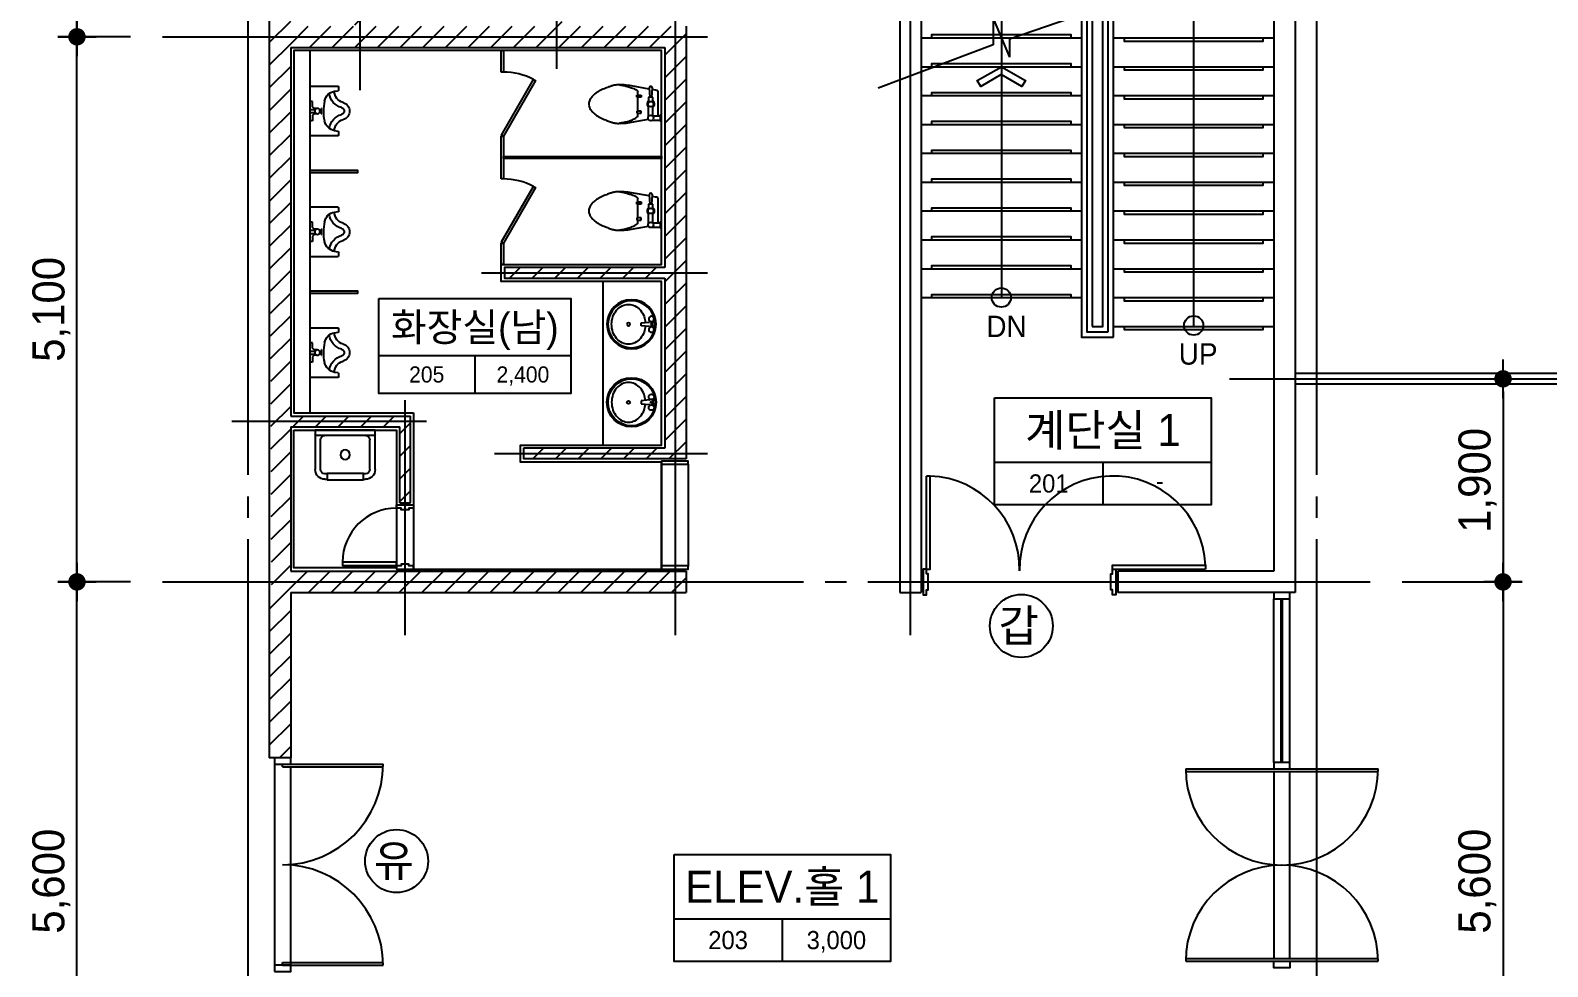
# Model space of a CAD drawing. Extents: x 14074245 to 14153635, y -1806033 to -1750552.
# Drawn here: x 14127504 to 14141702, y -1788129 to -1779369 of the extents above; entities that cross this region are included whole.
import ezdxf
from ezdxf.enums import TextEntityAlignment as Align

# ---------------------------------------------------------------- set-up
doc = ezdxf.new("R2010")
doc.units = 0
doc.header["$LTSCALE"] = 100
doc.header["$MEASUREMENT"] = 0
doc.header["$PDSIZE"] = -10
doc.linetypes.add('CEN', pattern=[66, 60, -2, 2, -2])
doc.layers.get('0').update_dxf_attribs({"linetype": 'CONTINUOUS'})
doc.layers.get('Defpoints').update_dxf_attribs({"linetype": 'CONTINUOUS'})
for name, color, linetype in [('0-내벽고정식', 7, 'CONTINUOUS'), ('8', 8, 'CONTINUOUS'), ('CEN', 1, 'CEN'), ('COL', 2, 'CONTINUOUS'), ('DIM', 7, 'CONTINUOUS'), ('EQP', 1, 'CONTINUOUS'), ('FIN', 5, 'CONTINUOUS'), ('HAT', 5, 'CONTINUOUS'), ('IN', 6, 'CONTINUOUS'), ('K-TOILET', 11, 'CONTINUOUS'), ('ST', 3, 'CONTINUOUS'), ('SYM', 7, 'CONTINUOUS'), ('TEXT1', 7, 'CONTINUOUS'), ('TITLE', 3, 'CONTINUOUS'), ('TO', 6, 'CONTINUOUS'), ('WALL-1', 7, 'CONTINUOUS'), ('WALLBR', 3, 'CONTINUOUS'), ('WID', 4, 'CONTINUOUS'), ('WINE', 8, 'CONTINUOUS'), ('지시선', 7, 'CONTINUOUS')]:
    doc.layers.add(name, color=color, linetype=linetype)
doc.styles.add('HY울를도M', font='HYWULM.TTF')
doc.styles.add('굴림', font='H2HDRM.TTF')
doc.dimstyles.new('DIM50', dxfattribs={"dimscale": 50, "dimtxt": 3, "dimasz": 1.2, "dimexe": 1, "dimexo": 1, "dimgap": 0.6, "dimtad": 1, "dimdec": 4, "dimzin": 0, "dimdsep": 46, "dimlunit": 6, "dimtxsty": '굴림', "dimblk": 'DOTT', "dimcen": 0.09, "dimadec": 0, "dimazin": 0, "dimtfac": 1, "dimtdec": 4, "dimtofl": 0, "dimtmove": 2, "dimatfit": 2, "dimldrblk": 'DOTT', "dimfxl": 1, "dimtolj": 1, "dimtzin": 0, "dimarcsym": 0})
pattern_1 = [(45, (1315193.02, -3034316.96), (-106.0660172, 106.0660172), [])]

# ---------------------------------------------------------------- blocks, each defined once
blk = doc.blocks.new('DOTT')
for p, q in [((0, 1.5), (0, -1.5)), ((-1.5, 0), (1.5, 0))]:
    blk.add_line(p, q)
at = {"color": 6, "const_width": 0.68}
blk.add_lwpolyline([(-0.34, 0, 1), (0.34, 0, 1)], format="xyb", close=True, dxfattribs=at)
blk = doc.blocks.new('*D50')
at = {"layer": 'Defpoints', "color": 0, "lineweight": -3}
for p in [(14127940, -1784529), (14128740, -1784529), (14128740, -1790129)]:
    blk.add_point(p, dxfattribs=at)
at = {"layer": 'DIM', "color": 7, "lineweight": -2}
for p, q in [((14128440, -1784529), (14127840, -1784529)), ((14127940, -1790009), (14127940, -1784649)), ((14128440, -1790129), (14127840, -1790129))]:
    blk.add_line(p, q, dxfattribs=at)
at = {"layer": 'DIM', "color": 7, "lineweight": -2, "xscale": 120, "yscale": 120, "zscale": 120}
for p, rotation in [((14127940, -1784529), 90), ((14127940, -1790129), 270)]:
    blk.add_blockref('DOTT', p, dxfattribs=dict(at, rotation=rotation))
at = {"layer": 'DIM', "color": 3, "insert": (14127700, -1787329), "char_height": 300, "attachment_point": 5, "rotation": 90, "style": '굴림'}
blk.add_mtext('\\A1;5,600', dxfattribs=at)
blk = doc.blocks.new('*D51')
at = {"layer": 'Defpoints', "color": 0, "lineweight": -3}
for p in [(14127940, -1779429), (14128740, -1779429), (14128740, -1784529)]:
    blk.add_point(p, dxfattribs=at)
at = {"layer": 'DIM', "color": 7, "lineweight": -2}
for p, q in [((14128440, -1779429), (14127840, -1779429)), ((14127940, -1784409), (14127940, -1779549)), ((14128440, -1784529), (14127840, -1784529))]:
    blk.add_line(p, q, dxfattribs=at)
at = {"layer": 'DIM', "color": 7, "lineweight": -2, "xscale": 120, "yscale": 120, "zscale": 120}
for p, rotation in [((14127940, -1779429), 90), ((14127940, -1784529), 270)]:
    blk.add_blockref('DOTT', p, dxfattribs=dict(at, rotation=rotation))
at = {"layer": 'DIM', "color": 3, "insert": (14127701, -1781979), "char_height": 300, "attachment_point": 5, "rotation": 90, "style": '굴림'}
blk.add_mtext('\\A1;5,100', dxfattribs=at)
blk = doc.blocks.new('*D52')
at = {"layer": 'Defpoints', "color": 0, "lineweight": -3}
for p in [(14127940, -1775129), (14128740, -1775129), (14128740, -1779429)]:
    blk.add_point(p, dxfattribs=at)
at = {"layer": 'DIM', "color": 7, "lineweight": -2}
for p, q in [((14128440, -1775129), (14127840, -1775129)), ((14127940, -1779309), (14127940, -1775249)), ((14128440, -1779429), (14127840, -1779429))]:
    blk.add_line(p, q, dxfattribs=at)
at = {"layer": 'DIM', "color": 7, "lineweight": -2, "xscale": 120, "yscale": 120, "zscale": 120}
for p, rotation in [((14127940, -1775129), 90), ((14127940, -1779429), 270)]:
    blk.add_blockref('DOTT', p, dxfattribs=dict(at, rotation=rotation))
at = {"layer": 'DIM', "color": 3, "insert": (14127700, -1777279), "char_height": 300, "attachment_point": 5, "rotation": 90, "style": '굴림'}
blk.add_mtext('\\A1;4,300', dxfattribs=at)
blk = doc.blocks.new('TT1')
at = {"layer": 'TEXT1'}
for p, q in [((-1013, -600), (1013, -600)), ((0, -600), (0, -1000))]:
    blk.add_line(p, q, dxfattribs=at)
blk.add_lwpolyline([(-1013, 0), (1013, 0), (1013, -1000), (-1013, -1000)], close=True, dxfattribs=at)
blk = doc.blocks.new('A$C6C934309')
at = {"layer": 'ST'}
for p, q in [((271.5, 860.5), (0, 1579.2)), ((436.3, 860.5), (193.1, 760.5)), ((436.3, 860.5), (271.5, 860.5)), ((305.9, 760.5), (193.1, 760.5)), ((567.6, 0), (305.9, 760.5))]:
    blk.add_line(p, q, dxfattribs=at)
blk = doc.blocks.new('*D177')
at = {"layer": 'Defpoints', "color": 0, "lineweight": -3}
for p in [(14140040, -1784529), (14140040, -1790129), (14141284, -1790129)]:
    blk.add_point(p, dxfattribs=at)
at = {"layer": 'DIM', "color": 7, "lineweight": -2}
for p, q in [((14140340, -1784529), (14141384, -1784529)), ((14141284, -1784649), (14141284, -1790009)), ((14140340, -1790129), (14141384, -1790129))]:
    blk.add_line(p, q, dxfattribs=at)
at = {"layer": 'DIM', "color": 7, "lineweight": -2, "xscale": 120, "yscale": 120, "zscale": 120}
for p, rotation in [((14141284, -1784529), 90), ((14141284, -1790129), 270)]:
    blk.add_blockref('DOTT', p, dxfattribs=dict(at, rotation=rotation))
at = {"layer": 'DIM', "color": 3, "insert": (14141044, -1787329), "char_height": 300, "attachment_point": 5, "rotation": 90, "style": '굴림'}
blk.add_mtext('\\A1;5,600', dxfattribs=at)
blk = doc.blocks.new('2URIN01')
at = {"color": 0}
for p, q in [((-230, -265), (-230, 0)), ((-230, 0), (230, 0)), ((-90, -25), (-90, 0)), ((-15, 0), (-15, -50)), ((15, 0), (15, -50)), ((90, -25), (90, 0)), ((230, 0), (230, -265)), ((-40, -25), (-90, -25)), ((-25, -40), (-40, -25)), ((-25, -65), (-25, -40)), ((-25, -110), (-25, -105)), ((-25, -105), (25, -105)), ((25, -110), (-25, -110)), ((-10, -95), (-10, -105)), ((10, -95), (10, -105)), ((25, -40), (40, -25)), ((25, -65), (25, -40)), ((25, -105), (25, -110)), ((40, -25), (90, -25)), ((-195, -270), (-225, -270)), ((-185, -230), (-190, -265)), ((190, -265), (185, -230)), ((225, -270), (195, -270))]:
    blk.add_line(p, q, dxfattribs=at)
blk.add_circle((0, -70), 25, dxfattribs=at)
for centre, radius, start, end in [((-78, -245), 108, 98.077, 171.8699), ((40, -1080), 951, 92.4153, 98.077), ((15, -482), 352, 77.0924, 92.4153), ((66, -257), 122, 12.9607, 77.0924), ((-225, -265), 5, 180, 270), ((-195, -265), 5, 270, 0), ((-185, -339), 109, 15.3921, 90), ((-185, -339), 159, 15.3921, 82.7797), ((185, -339), 159, 98.3981, 164.6079), ((185, -339), 109, 90, 164.6079), ((196, -264), 5.89, 188.1301, 261.8699), ((225, -265), 5, 270, 0), ((0, -288), 83, 195.3921, 344.6079), ((0, -288), 33, 195.3921, 344.6079)]:
    blk.add_arc(centre, radius, start, end, dxfattribs=at)
blk = doc.blocks.new('2LAVA01', base_point=(376, 233))
at = {"color": 0}
for p, q in [((346, 203), (405, 203)), ((346, 175), (349, 175)), ((354, 170), (362, 94)), ((390, 94), (397, 170)), ((402, 175), (405, 175)), ((362, 94), (390, 94))]:
    blk.add_line(p, q, dxfattribs=at)
blk.add_lwpolyline([(358, 132, 0.064435), (303, 121, 0.091719), (244, 87, 0.103599), (203, 34, 0.113912), (190, -25, 0.113912), (203, -84, 0.103599), (244, -137, 0.091719), (303, -171, 0.084785), (376, -183, 0.084785), (448, -171, 0.091719), (507, -137, 0.103599), (548, -84, 0.113912), (562, -25, 0.113912), (548, 34, 0.103599), (507, 87, 0.091719), (448, 121, 0.064435), (393, 132, 0.084785)], format="xyb", dxfattribs=at)
for centre, radius in [((376, 3), 230), ((376, 3), 220), ((326, 189), 25), ((376, 189), 8), ((426, 189), 25), ((376, -25), 15)]:
    blk.add_circle(centre, radius, dxfattribs=at)
for centre, start, end in [((349, 170), 5.3909, 90), ((402, 170), 90, 174.6091)]:
    blk.add_arc(centre, 5, start, end, dxfattribs=at)
blk = doc.blocks.new('LA-013')
at = {"layer": 'K-TOILET', "color": 11, "linetype": 'Continuous'}
for p, q in [((-280, 0), (280, 0)), ((-280, -370), (-280, 0)), ((280, 0), (280, -370)), ((-270, -50), (270, -50)), ((-230, -370), (-230, -90)), ((230, -370), (230, -90)), ((-190, -410), (-170, -410)), ((-170, -460), (-170, -405)), ((-170, -405), (170, -405)), ((170, -405), (170, -460)), ((170, -410), (190, -410)), ((-170, -460), (-190, -460)), ((-170, -465), (-170, -460)), ((170, -465), (-170, -465)), ((170, -460), (170, -465)), ((190, -460), (170, -460))]:
    blk.add_line(p, q, dxfattribs=at)
blk.add_circle((0, -230), 45, dxfattribs=at)
for centre, radius, start, end in [((-270, -40), 10, 180, 270), ((-190, -90), 40, 90, 180), ((190, -90), 40, 0, 90), ((270, -40), 10, 270, 0), ((-190, -370), 90, 180, 270), ((-190, -370), 40, 180, 270), ((190, -370), 40, 270, 0), ((190, -370), 90, 270, 0)]:
    blk.add_arc(centre, radius, start, end, dxfattribs=at)
blk = doc.blocks.new('001')
at = {"layer": 'EQP'}
for p, q in [((0, 165), (10, 160)), ((10, 160), (10, 100)), ((85, 150), (10, 150)), ((280, 170), (122, 142)), ((10, 100), (0, 95)), ((85, 110), (10, 110)), ((80, 115), (80, 15)), ((120, 115), (120, 15)), ((190, 85), (190, 65)), ((230, 85), (190, 85)), ((190, 65), (230, 65)), ((220, 115), (220, 85)), ((220, 65), (220, 0)), ((220, 0), (220, -65)), ((230, 65), (230, 85)), ((80, -15), (80, -65)), ((80, -65), (120, -65)), ((120, -65), (120, -15)), ((190, -85), (190, -65)), ((190, -65), (230, -65)), ((230, -85), (190, -85)), ((220, -85), (220, -115)), ((230, -65), (230, -85))]:
    blk.add_line(p, q, dxfattribs=at)
for points in [[(31, 110, 0.018932), (30, 75), (30, 0), (30, -75, 0.024922), (32, -121, 0.25497), (35, -125, 0.056948), (39, -127, 0.016043), (55, -130), (86, -136)], [(90, -65), (85, -150, 1.060552), (115, -150), (110, -65)], [(114, -141), (280, -170, 0.022182), (348, -179, 0.0294), (400, -180, 0.029565), (436, -177, 0.035314), (465, -170, 0.006976), (477, -166, 0.004694), (495, -160, 0.019426), (536, -144, 0.015468), (585, -120, 0.040875), (615, -101, 0.036447), (645, -75, 0.04843), (665, -50, 0.068612), (675, -30, 0.037226), (679, -14, 0.041311), (680, 0, 0.041311)]]:
    blk.add_lwpolyline(points, format="xyb", dxfattribs=at)
for centre in [(100, 130), (100, 0)]:
    blk.add_circle(centre, 25, dxfattribs=at)
for centre, radius, start, end in [((397, -129), 303, 112.8053, 116.5651), ((412, -593), 775, 94.7636, 99.8466), ((371, -66), 234, 105.9454, 112.8053), ((471, -417), 599, 101.6565, 105.9454), ((385, -261), 441, 88.0277, 94.7636), ((418, -160), 337, 94.3987, 101.6565), ((390, -123), 304, 81.2538, 88.0277), ((403, -34), 213, 73.1639, 81.2538), ((333, -266), 456, 71.5651, 73.1639), ((159, -789), 1007, 70.4892, 71.5651), ((307, -370), 562, 66.0375, 70.4892), ((175, -667), 887, 62.4927, 66.0375), ((100, 0), 35, 124.8499, 235.1501), ((100, 0), 35, 304.8499, 55.1501), ((224, 115), 3.54, 126.8699, 180), ((326, -22), 174, 119.5675, 126.8699), ((474, -283), 475, 116.5651, 119.5675), ((485, -73), 217, 53.1301, 62.4927), ((451, -117), 273, 44.7808, 53.1301), ((528, -41), 165, 33.6901, 44.7808), ((596, 4), 82.6, 17.9901, 33.6901), ((572, -3), 108, 9.4623, 17.9901), ((592, 0), 87.7, 0, 9.4623), ((232, -115), 12.3, 180, 225), ((262, -85), 54.8, 225, 245.9278), ((359, 131), 291, 245.9278, 249.444), ((454, 386), 564, 249.444, 251.9714), ((609, 862), 1064, 251.9714, 254.0546), ((544, 635), 828, 254.0546, 256.4166), ((407, 67), 244, 256.4166, 265.6013)]:
    blk.add_arc(centre, radius, start, end, dxfattribs=at)
blk = doc.blocks.new('*D194')
at = {"layer": 'Defpoints', "color": 0, "lineweight": -3}
for p in [(14140040, -1782629), (14140040, -1784529), (14141284, -1784529)]:
    blk.add_point(p, dxfattribs=at)
at = {"layer": 'DIM', "color": 7, "lineweight": -2}
for p, q in [((14140340, -1782629), (14141384, -1782629)), ((14141284, -1782749), (14141284, -1784409)), ((14140340, -1784529), (14141384, -1784529))]:
    blk.add_line(p, q, dxfattribs=at)
at = {"layer": 'DIM', "color": 7, "lineweight": -2, "xscale": 120, "yscale": 120, "zscale": 120}
for p, rotation in [((14141284, -1782629), 90), ((14141284, -1784529), 270)]:
    blk.add_blockref('DOTT', p, dxfattribs=dict(at, rotation=rotation))
at = {"layer": 'DIM', "color": 3, "insert": (14141045, -1783579), "char_height": 300, "attachment_point": 5, "rotation": 90, "style": '굴림'}
blk.add_mtext('\\A1;1,900', dxfattribs=at)

msp = doc.modelspace()

# ---------------------------------------------------------------- hatches: boundary and pattern name
at = {"layer": 'HAT', "lineweight": -3, "ltscale": 200}
h = msp.add_hatch(dxfattribs=at)
h.set_pattern_fill('_USER,N', color=256, scale=150, angle=45, style=0, pattern_type=0)
h.set_pattern_definition(pattern_1)
h.paths.add_polyline_path([(14132119.53432, -1783378.57588), (14133639.53432, -1783378.57588), (14133639.53432, -1779328.57588), (14132479.53432, -1779328.57588), (14132479.53432, -1778148.57588), (14132379.53432, -1778148.57588), (14132379.53432, -1779328.57588), (14130639.53432, -1779328.57588), (14130639.53432, -1778128.57588), (14130539.53432, -1778128.57588), (14130539.53432, -1779328.57588), (14129939.53432, -1779328.57588), (14129939.53432, -1779528.57588), (14133439.53432, -1779528.57588), (14133439.53432, -1781588.57588), (14131939.53432, -1781588.57588), (14131939.53432, -1781688.57588), (14133439.53432, -1781688.57588), (14133439.53432, -1783278.57588), (14132119.53432, -1783278.57588)])
h = msp.add_hatch(dxfattribs=at)
h.set_pattern_fill('_USER,N', color=256, scale=150, angle=45, style=0, pattern_type=0)
h.set_pattern_definition(pattern_1)
h.paths.add_polyline_path([(14129739.53432, -1779028.57588), (14129939.53432, -1779028.57588), (14129939.53432, -1782978.57588), (14131059.53432, -1782978.57588), (14131059.53432, -1783788.57588), (14130959.53432, -1783788.57588), (14130959.53432, -1783078.57588), (14129939.53432, -1783078.57588), (14129939.53432, -1784428.57588), (14133639.53432, -1784428.57588), (14133639.53432, -1784628.57588), (14129939.53432, -1784628.57588), (14129760.02394, -1784627.95868)])
h = msp.add_hatch(dxfattribs=at)
h.set_pattern_fill('_USER,N', color=256, scale=150, angle=45, style=0, pattern_type=0)
h.set_pattern_definition(pattern_1)
h.paths.add_polyline_path([(14129739.53432, -1786175.44544), (14129939.53432, -1786175.44544), (14129939.53432, -1784628.57588), (14129739.53432, -1784628.57588)])

# ---------------------------------------------------------------- linework, layer by layer
at = {"layer": '0-내벽고정식', "color": 6}
for p, q in [((14149289.53432, -1782578.57588), (14139339.53432, -1782578.57588)), ((14149289.53432, -1782678.57588), (14139339.53432, -1782678.57588))]:
    msp.add_line(p, q, dxfattribs=at)
at = {"layer": '8', "ltscale": 3}
for p, q in [((14133409.53432, -1783438.57588), (14133409.53432, -1784378.57588)), ((14133659.53432, -1783438.57588), (14133659.53432, -1784378.57588)), ((14133659.6909, -1783428.57588), (14133659.6909, -1784383.57588))]:
    msp.add_line(p, q, dxfattribs=at)
at = {"layer": 'CEN', "linetype": 'CEN'}
for p, q in [((14129539.53432, -1757728.57588), (14129539.53432, -1797628.57588)), ((14133539.53432, -1785028.57588), (14133539.53432, -1757728.57588)), ((14139539.53432, -1757728.57588), (14139539.53432, -1797628.57588)), ((14130589.53432, -1779928.57588), (14130589.53432, -1774128.57588)), ((14135739.53432, -1785028.57588), (14135739.53432, -1774128.57588)), ((14132429.53432, -1779728.57588), (14132429.53432, -1778018.57588)), ((14128739.53432, -1779428.57588), (14133839.6909, -1779428.57588)), ((14131725.40317, -1781638.57588), (14133839.53432, -1781638.57588)), ((14138725.30887, -1782628.57588), (14151139.53432, -1782628.57588)), ((14131009.53432, -1785028.57588), (14131009.53432, -1782828.57588)), ((14131209.53432, -1783028.57588), (14129389.53432, -1783028.57588)), ((14131847.27835, -1783328.57588), (14133839.53432, -1783328.57588)), ((14128739.53432, -1784528.57588), (14140039.53432, -1784528.57588))]:
    msp.add_line(p, q, dxfattribs=at)
at = {"layer": 'COL'}
for p, q in [((14139339.53432, -1775528.57588), (14139339.53432, -1784628.57588)), ((14135639.53432, -1776928.57588), (14135639.53432, -1784628.57588)), ((14135839.53432, -1777128.57588), (14135839.53432, -1784628.57588)), ((14139139.53432, -1777128.57588), (14139139.53432, -1784428.57588)), ((14139139.53432, -1784428.57588), (14137679.53432, -1784428.57588)), ((14135639.53432, -1784628.57588), (14135839.53432, -1784628.57588)), ((14139339.53432, -1784628.57588), (14137679.53432, -1784628.57588))]:
    msp.add_line(p, q, dxfattribs=at)
msp.add_lwpolyline([(14137679.53432, -1784428.57588), (14137679.53432, -1784628.57588)], dxfattribs=at)
at = {"layer": 'FIN'}
msp.add_lwpolyline([(14131089.53432, -1782948.57588), (14131089.53432, -1784408.57588), (14133409.53432, -1784408.57588), (14133409.53432, -1783408.57588), (14132089.53432, -1783408.57588), (14132089.53432, -1783248.57588), (14133409.53432, -1783248.57588), (14133409.53432, -1781718.57588), (14131909.53432, -1781718.57588), (14131909.53432, -1781558.57588), (14133409.53432, -1781558.57588), (14133409.53432, -1779558.57588), (14129969.53432, -1779558.57588), (14129969.53432, -1782948.57588), (14131089.53432, -1782948.57588)], dxfattribs=at)
msp.add_lwpolyline([(14129969.53432, -1783108.57588), (14130929.53432, -1783108.57588), (14130929.53432, -1784398.57588), (14129969.53432, -1784398.57588)], close=True, dxfattribs=at)
at = {"layer": 'ST', "color": 4}
for p, q in [((14135839.53432, -1779438.57588), (14137339.53432, -1779438.57588)), ((14137639.53432, -1779438.57588), (14139139.53432, -1779438.57588)), ((14135839.53432, -1779708.57588), (14137339.53432, -1779708.57588)), ((14137639.53432, -1779708.57588), (14139139.53432, -1779708.57588)), ((14135839.53432, -1779978.57588), (14137339.53432, -1779978.57588)), ((14137639.53432, -1779978.57588), (14139139.53432, -1779978.57588)), ((14135839.53432, -1780248.57588), (14137339.53432, -1780248.57588)), ((14137639.53432, -1780248.57588), (14139139.53432, -1780248.57588)), ((14135839.53432, -1780518.57588), (14137339.53432, -1780518.57588)), ((14137639.53432, -1780518.57588), (14139139.53432, -1780518.57588)), ((14135839.53432, -1780788.57588), (14137339.53432, -1780788.57588)), ((14137639.53432, -1780788.57588), (14139139.53432, -1780788.57588)), ((14135839.53432, -1781058.57588), (14137339.53432, -1781058.57588)), ((14137639.53432, -1781058.57588), (14139139.53432, -1781058.57588)), ((14135839.53432, -1781328.57588), (14137339.53432, -1781328.57588)), ((14137639.53432, -1781328.57588), (14139139.53432, -1781328.57588)), ((14135839.53432, -1781598.57588), (14137339.53432, -1781598.57588)), ((14137639.53432, -1781598.57588), (14139139.53432, -1781598.57588)), ((14135839.53432, -1781868.57588), (14137339.53432, -1781868.57588)), ((14137639.53432, -1781868.57588), (14139139.53432, -1781868.57588)), ((14137639.53432, -1782138.57588), (14139139.53432, -1782138.57588))]:
    msp.add_line(p, q, dxfattribs=at)
for points in [[(14137639.53432, -1782238.57588), (14137639.53432, -1778528.57588), (14137339.53432, -1778528.57588), (14137339.53432, -1782238.57588), (14137639.53432, -1782238.57588)], [(14137589.53432, -1782188.57588), (14137589.53432, -1778578.57588), (14137389.53432, -1778578.57588), (14137389.53432, -1782188.57588), (14137589.53432, -1782188.57588)], [(14137439.53432, -1782138.57588), (14137539.53432, -1782138.57588), (14137539.53432, -1778628.57588), (14137439.53432, -1778628.57588), (14137439.53432, -1782138.57588)]]:
    msp.add_lwpolyline(points, dxfattribs=at)
at = {"layer": 'ST', "color": 8}
for points in [[(14135939.53432, -1779438.57588), (14135939.53432, -1779408.57588), (14137239.53432, -1779408.57588), (14137239.53432, -1779438.57588)], [(14137739.53432, -1779438.57588), (14137739.53432, -1779468.57588), (14139039.53432, -1779468.57588), (14139039.53432, -1779438.57588)], [(14135939.53432, -1779708.57588), (14135939.53432, -1779678.57588), (14137239.53432, -1779678.57588), (14137239.53432, -1779708.57588)], [(14137739.53432, -1779708.57588), (14137739.53432, -1779738.57588), (14139039.53432, -1779738.57588), (14139039.53432, -1779708.57588)], [(14135939.53432, -1779978.57588), (14135939.53432, -1779948.57588), (14137239.53432, -1779948.57588), (14137239.53432, -1779978.57588)], [(14137739.53432, -1779978.57588), (14137739.53432, -1780008.57588), (14139039.53432, -1780008.57588), (14139039.53432, -1779978.57588)], [(14135939.53432, -1780248.57588), (14135939.53432, -1780218.57588), (14137239.53432, -1780218.57588), (14137239.53432, -1780248.57588)], [(14137739.53432, -1780248.57588), (14137739.53432, -1780278.57588), (14139039.53432, -1780278.57588), (14139039.53432, -1780248.57588)], [(14135939.53432, -1780518.57588), (14135939.53432, -1780488.57588), (14137239.53432, -1780488.57588), (14137239.53432, -1780518.57588)], [(14137739.53432, -1780518.57588), (14137739.53432, -1780548.57588), (14139039.53432, -1780548.57588), (14139039.53432, -1780518.57588)], [(14135939.53432, -1780788.57588), (14135939.53432, -1780758.57588), (14137239.53432, -1780758.57588), (14137239.53432, -1780788.57588)], [(14137739.53432, -1780788.57588), (14137739.53432, -1780818.57588), (14139039.53432, -1780818.57588), (14139039.53432, -1780788.57588)], [(14135939.53432, -1781058.57588), (14135939.53432, -1781028.57588), (14137239.53432, -1781028.57588), (14137239.53432, -1781058.57588)], [(14137739.53432, -1781058.57588), (14137739.53432, -1781088.57588), (14139039.53432, -1781088.57588), (14139039.53432, -1781058.57588)], [(14135939.53432, -1781328.57588), (14135939.53432, -1781298.57588), (14137239.53432, -1781298.57588), (14137239.53432, -1781328.57588)], [(14137739.53432, -1781328.57588), (14137739.53432, -1781358.57588), (14139039.53432, -1781358.57588), (14139039.53432, -1781328.57588)], [(14135939.53432, -1781598.57588), (14135939.53432, -1781568.57588), (14137239.53432, -1781568.57588), (14137239.53432, -1781598.57588)], [(14137739.53432, -1781598.57588), (14137739.53432, -1781628.57588), (14139039.53432, -1781628.57588), (14139039.53432, -1781598.57588)], [(14135939.53432, -1781868.57588), (14135939.53432, -1781838.57588), (14137239.53432, -1781838.57588), (14137239.53432, -1781868.57588)], [(14137739.53432, -1781868.57588), (14137739.53432, -1781898.57588), (14139039.53432, -1781898.57588), (14139039.53432, -1781868.57588)], [(14137739.53432, -1782138.57588), (14137739.53432, -1782168.57588), (14139039.53432, -1782168.57588), (14139039.53432, -1782138.57588)]]:
    msp.add_lwpolyline(points, dxfattribs=at)
at = {"layer": 'SYM', "color": 4}
msp.add_lwpolyline([(14138389.53432, -1782138.57588), (14138389.53432, -1777878.57588), (14136589.53432, -1777878.57588), (14136589.53432, -1781868.57588)], dxfattribs=at)
msp.add_lwpolyline([(14136589.53432, -1779708.57588), (14136814.26791, -1779838.32588), (14136782.01791, -1779894.18452), (14136589.11075, -1779782.80952), (14136396.20359, -1779894.18452), (14136363.95359, -1779838.32588)], close=True, dxfattribs=at)
for centre in [(14136589.53432, -1781868.57588), (14138389.53432, -1782129.87093)]:
    msp.add_circle(centre, 90, dxfattribs=at)
at = {"layer": 'TO'}
msp.add_line((14130119.53432, -1779558.57588), (14130119.53432, -1782948.57588), dxfattribs=at)
for points in [[(14131909.53432, -1779758.57588), (14131909.53432, -1779558.57588), (14131929.53432, -1779558.57588), (14131929.53432, -1779758.57588)], [(14131909.53432, -1780758.57588), (14131909.53432, -1780358.57588), (14131929.53432, -1780358.57588), (14131929.53432, -1780758.57588)], [(14131929.53432, -1780568.57588), (14131929.53432, -1780548.57588), (14133409.53432, -1780548.57588), (14133409.53432, -1780568.57588)], [(14130119.53432, -1780698.57588), (14130569.53432, -1780698.57588), (14130569.53432, -1780678.57588), (14130119.53432, -1780678.57588)], [(14131909.53432, -1781558.57588), (14131909.53432, -1781358.57588), (14131929.53432, -1781358.57588), (14131929.53432, -1781558.57588)], [(14130119.53432, -1781828.57588), (14130569.53432, -1781828.57588), (14130569.53432, -1781808.57588), (14130119.53432, -1781808.57588)], [(14133409.53432, -1781718.57588), (14132859.53432, -1781718.57588), (14132859.53432, -1783248.57588), (14133409.53432, -1783248.57588)]]:
    msp.add_lwpolyline(points, close=True, dxfattribs=at)
for points in [[(14131929.53432, -1780358.57588), (14131912.21381, -1780348.57588), (14132212.21381, -1779828.96064), (14132229.53432, -1779838.96064), (14131929.53432, -1780358.57588)], [(14131929.53432, -1781358.57588), (14131912.21381, -1781348.57588), (14132212.21381, -1780828.96064), (14132229.53432, -1780838.96064), (14131929.53432, -1781358.57588)]]:
    msp.add_lwpolyline(points, dxfattribs=at)
for centre in [(14131928.84139, -1780364.20035), (14131928.84139, -1781364.20035)]:
    msp.add_arc(centre, 605.62487, 62.101874522, 89.934444577, dxfattribs=at)
at = {"layer": 'WALL-1', "color": 4}
msp.add_line((14130974.53432, -1784363.57588), (14130974.53432, -1784378.57588), dxfattribs=at)
at = {"layer": 'WALLBR'}
for p, q in [((14129739.53432, -1775528.57588), (14129739.53432, -1786175.44544)), ((14133639.53432, -1779328.57588), (14133639.53432, -1783378.57588)), ((14129939.53432, -1779528.57588), (14129939.53432, -1782978.57588)), ((14129939.53432, -1779528.57588), (14133439.53432, -1779528.57588)), ((14133439.53432, -1779528.57588), (14133439.53432, -1781588.57588)), ((14133439.53432, -1781688.57588), (14133439.53432, -1783278.57588)), ((14129939.53432, -1782978.57588), (14131059.53432, -1782978.57588)), ((14129939.53432, -1783078.57588), (14129939.53432, -1784428.57588)), ((14129939.53432, -1783078.57588), (14130959.53432, -1783078.57588)), ((14130959.53432, -1783788.57588), (14130959.53432, -1783078.57588)), ((14131059.53432, -1783788.57588), (14131059.53432, -1782978.57588)), ((14133439.53432, -1783278.57588), (14132119.53432, -1783278.57588)), ((14132119.53432, -1783278.57588), (14132119.53432, -1783378.57588)), ((14133639.53432, -1783378.57588), (14132119.53432, -1783378.57588)), ((14130959.53432, -1783788.57588), (14131059.53432, -1783788.57588)), ((14129939.53432, -1784428.57588), (14133639.53432, -1784428.57588)), ((14133639.53432, -1784428.57588), (14133639.53432, -1784628.57588)), ((14129939.53432, -1784628.57588), (14133639.53432, -1784628.57588)), ((14129939.53432, -1784628.57588), (14129939.53432, -1786175.44544)), ((14129939.53432, -1786175.44544), (14129739.53432, -1786175.44544))]:
    msp.add_line(p, q, dxfattribs=at)
msp.add_lwpolyline([(14133439.53432, -1781588.57588), (14131939.53432, -1781588.57588), (14131939.53432, -1781688.57588), (14133439.53432, -1781688.57588)], dxfattribs=at)
at = {"layer": 'WID'}
for p, q in [((14139139.53432, -1786218.57588), (14139139.53432, -1784688.57588)), ((14139208.53432, -1786218.57588), (14139208.53432, -1784688.57588)), ((14139220.53432, -1786218.57588), (14139220.53432, -1784688.57588)), ((14139289.53432, -1786218.57588), (14139289.53432, -1784688.57588)), ((14129864.53432, -1786235.44544), (14130804.53432, -1786235.44544)), ((14129864.53432, -1786260.44544), (14129864.53432, -1786235.44544)), ((14129864.53432, -1786260.44544), (14130804.18703, -1786260.44544)), ((14138314.53432, -1786278.57588), (14140114.53432, -1786278.57588)), ((14138314.88161, -1786303.57588), (14140114.18703, -1786303.57588)), ((14138314.53432, -1788078.57588), (14140114.53432, -1788078.57588)), ((14138314.88161, -1788053.57588), (14140114.18703, -1788053.57588)), ((14129864.53432, -1788090.44544), (14130772.53159, -1788090.44544)), ((14129864.53432, -1788115.44544), (14129864.53432, -1788090.44544)), ((14129864.53432, -1788090.44544), (14130804.18703, -1788090.44544)), ((14129864.53432, -1788115.44544), (14130804.53432, -1788115.44544))]:
    msp.add_line(p, q, dxfattribs=at)
for points in [[(14133409.6909, -1783428.57588), (14133659.6909, -1783428.57588), (14133659.6909, -1783398.57588), (14133409.6909, -1783398.57588)], [(14133409.53432, -1784408.57588), (14133659.53432, -1784408.57588), (14133659.53432, -1784378.57588), (14133409.53432, -1784378.57588)], [(14139139.53432, -1784688.57588), (14139289.53432, -1784688.57588), (14139289.53432, -1784628.57588), (14139139.53432, -1784628.57588)], [(14129789.53432, -1786235.44544), (14129939.53432, -1786235.44544), (14129939.53432, -1786175.44544), (14129789.53432, -1786175.44544)], [(14139139.53432, -1786278.57588), (14139289.53432, -1786278.57588), (14139289.53432, -1786218.57588), (14139139.53432, -1786218.57588)], [(14139139.53432, -1788078.57588), (14139289.53432, -1788078.57588), (14139289.53432, -1788138.57588), (14139139.53432, -1788138.57588)], [(14129789.53432, -1788175.44544), (14129939.53432, -1788175.44544), (14129939.53432, -1788115.44544), (14129789.53432, -1788115.44544)]]:
    msp.add_lwpolyline(points, close=True, dxfattribs=at)
for points in [[(14135889.53432, -1784408.57588), (14135924.53432, -1784408.57588), (14135924.53432, -1783538.57588), (14135889.53432, -1783538.57588)], [(14135889.53432, -1784408.57588), (14135889.53432, -1783538.57588)], [(14131089.53432, -1783808.57588), (14131089.53432, -1783808.57588), (14131089.53432, -1783838.57588), (14131044.53432, -1783838.57588), (14131044.53432, -1783853.57588), (14130974.53432, -1783853.57588), (14130974.53432, -1783838.57588), (14130929.53432, -1783838.57588), (14130929.53432, -1783808.57588), (14131089.53432, -1783808.57588)], [(14130929.53432, -1784378.57588), (14130929.53432, -1784343.57588), (14130424.53432, -1784343.57588), (14130424.53432, -1784378.57588)], [(14130929.53432, -1784378.57588), (14130424.53432, -1784378.57588)], [(14131089.53432, -1784408.57588), (14131089.53432, -1784408.57588), (14131089.53432, -1784378.57588), (14131044.53432, -1784378.57588), (14131044.53432, -1784363.57588), (14130974.53432, -1784363.57588), (14130974.53432, -1784378.57588), (14130929.53432, -1784378.57588), (14130929.53432, -1784408.57588), (14131089.53432, -1784408.57588)], [(14137629.53432, -1784408.57588), (14137629.53432, -1784373.57588), (14138499.82493, -1784373.57588), (14138499.82493, -1784408.57588)], [(14135859.53432, -1784438.57588), (14135859.53432, -1784648.57588), (14135889.53432, -1784648.57588), (14135889.53432, -1784603.57588), (14135904.53432, -1784603.57588), (14135904.53432, -1784453.57588), (14135889.53432, -1784453.57588), (14135889.53432, -1784408.57588), (14135859.53432, -1784408.57588), (14135859.53432, -1784438.57588)], [(14137659.53432, -1784438.57588), (14137659.53432, -1784648.57588), (14137629.53432, -1784648.57588), (14137629.53432, -1784603.57588), (14137614.53432, -1784603.57588), (14137614.53432, -1784453.57588), (14137629.53432, -1784453.57588), (14137629.53432, -1784408.57588), (14137659.53432, -1784408.57588), (14137659.53432, -1784438.57588)], [(14137629.53432, -1784408.57588), (14138499.82493, -1784408.57588)]]:
    msp.add_lwpolyline(points, dxfattribs=at)
for centre, radius, start, end in [((14135888.2916, -1784409.055), 871.23328, 358.89205271, 87.615846124), ((14137629.88142, -1784408.40227), 870.64034, 2.292493993, 181.057024689), ((14130929.53432, -1784343.57588), 505, 90, 180), ((14129864.53432, -1786235.44544), 940, 270, 0), ((14139214.53432, -1786278.57588), 900, 180, 0), ((14129864.53432, -1788115.44544), 940, 0, 90), ((14139214.53432, -1788078.57588), 900, 0, 180)]:
    msp.add_arc(centre, radius, start, end, dxfattribs=at)
at = {"layer": 'WINE', "lineweight": -3, "ltscale": 200}
for p, q in [((14129789.53432, -1786235.44544), (14129789.53432, -1788115.44544)), ((14129939.53432, -1788115.44544), (14129939.53432, -1786260.44544)), ((14139139.53432, -1786303.57588), (14139139.53432, -1788053.57588)), ((14139289.53432, -1788053.57588), (14139289.53432, -1786303.57588))]:
    msp.add_line(p, q, dxfattribs=at)
at = {"layer": '지시선'}
for centre in [(14136776.69715, -1784941.05964), (14130931.01808, -1787140.44544)]:
    msp.add_circle(centre, 294.48376, dxfattribs=at)

# ---------------------------------------------------------------- block references
at = {"color": 6, "xscale": -1}
for name, p, rotation in [('2URIN01', (14130119.53432, -1780123.57588), 90), ('2URIN01', (14130119.53432, -1781253.57588), 90), ('2LAVA01', (14133358.91221, -1782118.57588), 270), ('2URIN01', (14130119.53432, -1782383.57588), 90)]:
    msp.add_blockref(name, p, dxfattribs=dict(at, rotation=rotation))
at = {"color": 6, "rotation": 270}
msp.add_blockref('2LAVA01', (14133358.93359, -1782848.57588), dxfattribs=at)
at = {"color": 6, "xscale": -1}
msp.add_blockref('LA-013', (14130449.53432, -1783108.57588), dxfattribs=at)
at = {"layer": 'EQP', "rotation": 180}
for p in [(14133409.35527, -1780058.57588), (14133409.35527, -1781058.57588)]:
    msp.add_blockref('001', p, dxfattribs=at)
at = {"layer": 'IN', "linetype": 'ByBlock', "extrusion": (0, 0, -1), "xscale": -1.5, "yscale": 1.5, "zscale": -1.5, "rotation": 270}
msp.add_blockref('A$C6C934309', (-14137805.22386, -1779910.60491), dxfattribs=at)
at = {"layer": 'TEXT1', "xscale": 0.8880154229700565, "yscale": 0.8880154225043952, "zscale": 0.888015422577388}
msp.add_blockref('TT1', (14131662.58158, -1781877.61798), dxfattribs=at)
at = {"layer": 'TEXT1'}
for p in [(14137539.90736, -1782807.96787), (14134539.53432, -1787080.07565)]:
    msp.add_blockref('TT1', p, dxfattribs=at)

# ---------------------------------------------------------------- texts
at = {"layer": 'TEXT1', "style": 'HY울를도M'}
for s, height, p in [('화장실(남)', 266.404627, (14131662.58158, -1782277.92651)), ('계단실 1', 300, (14137539.90736, -1783258.75795)), ('ELEV.홀 1', 300, (14134539.53432, -1787530.86573))]:
    msp.add_text(s, height=height, dxfattribs=at).set_placement(p, align=Align.CENTER)
at = {"layer": 'TEXT1', "color": 2, "style": 'HY울를도M'}
for s, height, p in [('205', 150.962622, (14131212.58158, -1782587.95927)), ('201', 170, (14137033.1594, -1783607.88787)), ('203', 170, (14134032.78636, -1787879.99565))]:
    msp.add_text(s, height=height, dxfattribs=at).set_placement(p, align=Align.MIDDLE_CENTER)
at = {"layer": 'TEXT1', "style": 'HY울를도M'}
for s, height, p in [('2,400', 150.962622, (14132112.58158, -1782587.95927)), ('-', 170, (14138071.80469, -1783584.86083)), ('3,000', 170, (14135046.28227, -1787879.99565))]:
    msp.add_text(s, height=height, dxfattribs=at).set_placement(p, align=Align.MIDDLE_CENTER)
for s, p in [('갑', (14136563.23823, -1785087.98589)), ('유', (14130717.55916, -1787287.37168))]:
    msp.add_text(s, height=300, dxfattribs=at).set_placement(p)
at = {"layer": 'TITLE', "color": 4, "style": 'HY울를도M'}
for s, p in [('DN', (14136449.03733, -1782238.4928)), ('UP', (14138249.03733, -1782496.05949))]:
    msp.add_text(s, height=200, dxfattribs=at).set_placement(p)

# ---------------------------------------------------------------- dimensions: what is measured, and where the dimension line sits
at = {"layer": 'DIM'}
for base, p1, p2, picture, middle in [((14127939.53432, -1775128.57588), (14128739.53432, -1779428.57588), (14128739.53432, -1775128.57588), '*D52', (14127700.49609, -1777278.57588)), ((14127939.53432, -1779428.57588), (14128739.53432, -1784528.57588), (14128739.53432, -1779428.57588), '*D51', (14127700.86601, -1781978.57588)), ((14141283.53432, -1784528.57588), (14140039.53432, -1782628.57588), (14140039.53432, -1784528.57588), '*D194', (14141044.86601, -1783578.57588)), ((14127939.53432, -1784528.57588), (14128739.53432, -1790128.57588), (14128739.53432, -1784528.57588), '*D50', (14127700.49609, -1787328.57588)), ((14141283.53432, -1790128.57588), (14140039.53432, -1784528.57588), (14140039.53432, -1790128.57588), '*D177', (14141044.49609, -1787328.57588))]:
    dim = msp.add_linear_dim(base=base, p1=p1, p2=p2, angle=90, dimstyle='DIM50', override={"dimscale": 100, "dimexo": 3}, dxfattribs=at)
    dim.commit()
    dim.dimension.update_dxf_attribs({"geometry": picture, "text_midpoint": middle})

doc.saveas('drawing.dxf')
